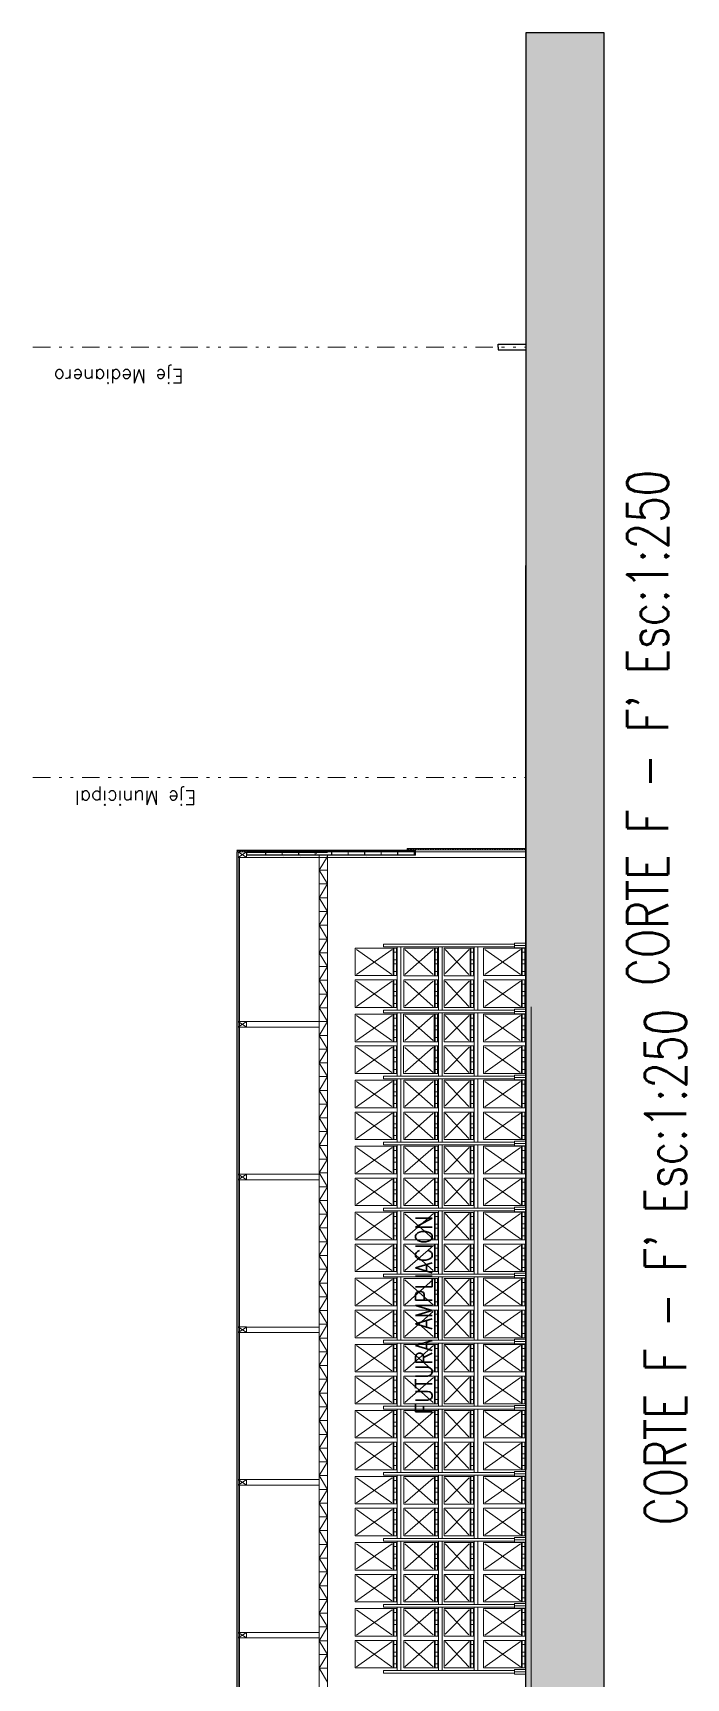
# Model space of a CAD drawing. Header units: millimetres. Extents: x 2828 to 3406, y 849 to 1266.
# Drawn here: x 3193.1 to 3216.8, y 1206.2 to 1266 of the extents above; entities that cross this region are included whole.
import ezdxf

# ---------------------------------------------------------------- set-up
doc = ezdxf.new("R2010")
doc.units = ezdxf.units.MM
doc.linetypes.add('DIVIDE2', pattern=[15.875, 6.35, -3.175, 0, -3.175, 0, -3.175])
for name, color, linetype, lineweight in [('0.05', 64, 'Continuous', 5), ('0.10', 161, 'Continuous', 9), ('0.20', 4, 'Continuous', 15), ('0.30', 1, 'Continuous', 25), ('corte equipamiento', 152, 'Continuous', 13), ('EQUIPAMIENTO', 4, 'Continuous', 15), ('gral texto', 70, 'Continuous', 5), ('hatch color', 26, 'Continuous', 13), ('LM', 3, 'DIVIDE2', 9)]:
    doc.layers.add(name, color=color, linetype=linetype, lineweight=lineweight)
doc.layers.add('equipa auxiliar', color=7, linetype='Continuous', lineweight=13, true_color=0x878787)
doc.styles.add('1.500', font='technic_.ttf', dxfattribs={"height": 1.5})
doc.styles.add('100', font='romans.shx', dxfattribs={"width": 0.75, "height": 0.2})
doc.styles.add('500', font='romans.shx', dxfattribs={"width": 0.9, "height": 0.6})
pattern_1 = [(135, (36.550797, 11.40229), (-0.0449012806, -0.0449012806), [])]
pattern_2 = [(135, (36.550797, 11.40229), (-0.0449012806, -0.0449012806), [])]

# ---------------------------------------------------------------- blocks, each defined once
blk = doc.blocks.new('pack')
for p, q in [((1.078, 1.53), (0.078, 1.53)), ((0.078, 1.53), (0.078, 0)), ((0.115, 1.485), (1.033, 0.187)), ((1.033, 1.485), (0.119, 0.191)), ((1.078, 1.53), (1.078, 0)), ((1.078, 0.15), (0.078, 0.15)), ((1.078, 0.12), (0.078, 0.12)), ((1.078, 0.03), (0.078, 0.03)), ((1.078, 0), (0.078, 0)), ((0.228, 0.12), (0.228, 0.03)), ((0.504, 0.12), (0.504, 0.03)), ((0.654, 0.12), (0.654, 0.03)), ((0.928, 0.12), (0.928, 0.03))]:
    blk.add_line(p, q)
blk = doc.blocks.new('rack vista')
at = {"layer": 'EQUIPAMIENTO'}
for p, q in [((-324.499, 274.486), (-324.499, 279.254)), ((-324.499, 279.254), (-324.399, 279.254)), ((-324.399, 274.486), (-324.399, 279.254)), ((-322.099, 274.486), (-322.099, 279.254)), ((-322.099, 279.254), (-321.999, 279.254)), ((-321.999, 274.486), (-321.999, 279.254)), ((-322.099, 278.753), (-324.399, 278.753)), ((-322.099, 278.618), (-324.399, 278.618)), ((-323.305, 278.518), (-324.305, 278.518)), ((-324.305, 278.518), (-324.305, 277.253)), ((-323.355, 278.477), (-324.264, 277.445)), ((-324.262, 278.479), (-323.35, 277.441)), ((-323.305, 278.518), (-323.305, 277.253)), ((-322.15, 278.518), (-323.15, 278.518)), ((-323.15, 278.518), (-323.15, 277.253)), ((-322.199, 278.477), (-323.108, 277.445)), ((-323.106, 278.479), (-322.194, 277.441)), ((-322.15, 278.518), (-322.15, 277.253)), ((-322.099, 277.253), (-324.399, 277.253)), ((-322.099, 277.118), (-324.399, 277.118)), ((-323.305, 277.403), (-324.305, 277.403)), ((-323.305, 277.373), (-324.305, 277.373)), ((-323.305, 277.283), (-324.305, 277.283)), ((-323.305, 277.253), (-324.305, 277.253)), ((-323.305, 277.051), (-324.305, 277.051)), ((-324.305, 277.051), (-324.305, 275.953)), ((-324.305, 277.051), (-323.305, 277.051)), ((-323.35, 277.013), (-324.264, 276.145)), ((-324.231, 277.013), (-323.35, 276.141)), ((-324.155, 277.373), (-324.155, 277.283)), ((-323.88, 277.373), (-323.88, 277.283)), ((-323.73, 277.373), (-323.73, 277.283)), ((-323.455, 277.373), (-323.455, 277.283)), ((-323.305, 277.051), (-323.305, 275.953)), ((-322.15, 277.403), (-323.15, 277.403)), ((-322.15, 277.373), (-323.15, 277.373)), ((-322.15, 277.283), (-323.15, 277.283)), ((-322.15, 277.051), (-323.15, 277.051)), ((-323.15, 277.051), (-323.15, 275.953)), ((-323.15, 277.051), (-322.15, 277.051)), ((-322.146, 277.253), (-323.146, 277.253)), ((-322.194, 277.013), (-323.108, 276.145)), ((-323.075, 277.013), (-322.194, 276.141)), ((-323, 277.373), (-323, 277.283)), ((-322.724, 277.373), (-322.724, 277.283)), ((-322.574, 277.373), (-322.574, 277.283)), ((-322.3, 277.373), (-322.3, 277.283)), ((-322.15, 277.051), (-322.15, 275.953)), ((-322.099, 275.953), (-324.399, 275.953)), ((-322.099, 275.818), (-324.399, 275.818)), ((-323.305, 276.103), (-324.305, 276.103)), ((-323.305, 276.073), (-324.305, 276.073)), ((-323.305, 275.983), (-324.305, 275.983)), ((-323.305, 275.953), (-324.305, 275.953)), ((-324.155, 276.073), (-324.155, 275.983)), ((-323.88, 276.073), (-323.88, 275.983)), ((-323.73, 276.073), (-323.73, 275.983)), ((-323.455, 276.073), (-323.455, 275.983)), ((-322.15, 276.103), (-323.15, 276.103)), ((-322.15, 276.073), (-323.15, 276.073)), ((-322.15, 275.983), (-323.15, 275.983)), ((-322.15, 275.953), (-323.15, 275.953)), ((-323, 276.073), (-323, 275.983)), ((-322.724, 276.073), (-322.724, 275.983)), ((-322.574, 276.073), (-322.574, 275.983)), ((-322.3, 276.073), (-322.3, 275.983)), ((-324.534, 274.486), (-324.534, 274.086)), ((-324.534, 274.486), (-324.365, 274.486)), ((-324.449, 274.086), (-324.449, 274.486)), ((-324.365, 274.486), (-324.365, 274.086)), ((-322.134, 274.486), (-322.134, 274.086)), ((-321.965, 274.486), (-322.134, 274.486)), ((-322.049, 274.086), (-322.049, 274.486)), ((-321.965, 274.486), (-321.965, 274.086))]:
    blk.add_line(p, q, dxfattribs=at)
for p in [(-324.383, 278.753), (-323.226, 278.753), (-324.383, 274.086), (-323.226, 274.086)]:
    blk.add_blockref('pack', p, dxfattribs=at)

msp = doc.modelspace()

# ---------------------------------------------------------------- hatches: boundary and pattern name
at = {"layer": '0.05'}
h = msp.add_hatch(dxfattribs=at)
h.set_pattern_fill('ANSI31', color=256, scale=0.02, angle=90)
h.set_pattern_definition(pattern_1)
h.paths.add_polyline_path([(3206.978, 1236.3), (3200.482, 1236.3), (3200.482, 1236.25), (3206.978, 1236.25)])
h = msp.add_hatch(dxfattribs=at)
h.set_pattern_fill('ANSI31', color=256, scale=0.02, angle=90)
h.set_pattern_definition(pattern_2)
h.paths.add_polyline_path([(3206.978, 1236.3), (3200.482, 1236.3), (3200.482, 1236.25), (3206.978, 1236.25)])
h = msp.add_hatch(dxfattribs=at)
h.set_pattern_fill('ANSI31', color=256, scale=0.02, angle=90)
h.set_pattern_definition(pattern_1)
h.paths.add_polyline_path([(3210.978, 1236.37), (3206.678, 1236.37), (3206.678, 1236.32), (3210.978, 1236.32)])
h = msp.add_hatch(dxfattribs=at)
h.set_pattern_fill('ANSI31', color=256, scale=0.02, angle=90)
h.set_pattern_definition(pattern_2)
h.paths.add_polyline_path([(3210.978, 1236.37), (3206.678, 1236.37), (3206.678, 1236.32), (3210.978, 1236.32)])
at = {"layer": 'hatch color', "true_color": 0x696969}
h = msp.add_hatch(dxfattribs=at)
h.set_pattern_fill('EARTH', color=251, scale=0.07, angle=315, style=0)
h.set_pattern_definition([(45, (2696.8556, 1340.46823), (9e-16, 0.62861793), [0.4445, -0.4445]), (45, (2696.73773, 1340.5861), (9e-16, 0.62861793), [0.4445, -0.4445]), (45, (2696.61986, 1340.70396), (9e-16, 0.62861793), [0.4445, -0.4445]), (135, (2696.61986, 1340.78254), (-0.62861793, 9e-16), [0.4445, -0.4445]), (135, (2696.73773, 1340.9004), (-0.62861793, 9e-16), [0.4445, -0.4445]), (135, (2696.8556, 1341.01827), (-0.62861793, 9e-16), [0.4445, -0.4445])])
h.paths.add_polyline_path([(3211.186, 1050.39), (3213.837, 1050.39), (3213.837, 1266.01), (3210.986, 1266.01), (3210.986, 1086.403), (3211.186, 1086.403)])

# ---------------------------------------------------------------- linework, layer by layer
at = {"layer": '0.05'}
for p, q in [((3200.483, 1236.25), (3200.483, 1086.658, 101.167)), ((3200.483, 1236.25), (3200.483, 1086.658, 101.167)), ((3200.533, 1236.25, -101.167), (3200.533, 1086.658, 101.167)), ((3200.533, 1236.25, -101.167), (3200.533, 1086.658, 101.167)), ((3200.836, 1236.049, -101.167), (3200.535, 1236.25, -101.167)), ((3200.836, 1236.049, -101.167), (3200.535, 1236.25, -101.167)), ((3200.535, 1236.05, -101.167), (3200.836, 1236.249, -101.167)), ((3200.535, 1236.05, -101.167), (3200.836, 1236.249, -101.167)), ((3204.121, 1236.247, -202.333), (3204.11, 1236.248, -202.333)), ((3204.121, 1236.247, -202.333), (3204.11, 1236.248, -202.333)), ((3206.678, 1236.37, -101.167), (3210.978, 1236.37, -101.167)), ((3206.678, 1236.37, -101.167), (3210.978, 1236.37, -101.167)), ((3200.836, 1229.883, 115.018), (3200.535, 1230.084, 115.018)), ((3200.836, 1229.883, 115.018), (3200.535, 1230.084, 115.018)), ((3200.535, 1229.884, 115.018), (3200.836, 1230.083, 115.018)), ((3200.535, 1229.884, 115.018), (3200.836, 1230.083, 115.018)), ((3200.535, 1224.336, 9.234), (3200.836, 1224.536, 9.234)), ((3200.836, 1224.336, 9.234), (3200.535, 1224.536, 9.234)), ((3200.535, 1224.336, 9.234), (3200.836, 1224.536, 9.234)), ((3200.836, 1224.336, 9.234), (3200.535, 1224.536, 9.234)), ((3200.836, 1218.783, 110.401), (3200.535, 1218.984, 110.401)), ((3200.836, 1218.783, 110.401), (3200.535, 1218.984, 110.401)), ((3200.535, 1218.784, 110.401), (3200.836, 1218.983, 110.401)), ((3200.535, 1218.784, 110.401), (3200.836, 1218.983, 110.401)), ((3200.535, 1213.236, 4.617), (3200.836, 1213.436, 4.617)), ((3200.836, 1213.236, 4.617), (3200.535, 1213.436, 4.617)), ((3200.535, 1213.236, 4.617), (3200.836, 1213.436, 4.617)), ((3200.836, 1213.236, 4.617), (3200.535, 1213.436, 4.617)), ((3200.836, 1207.683, 105.784), (3200.535, 1207.884, 105.784)), ((3200.836, 1207.683, 105.784), (3200.535, 1207.884, 105.784)), ((3200.535, 1207.684, 105.784), (3200.836, 1207.883, 105.784)), ((3200.535, 1207.684, 105.784), (3200.836, 1207.883, 105.784))]:
    msp.add_line(p, q, dxfattribs=at)
at = {"layer": '0.05', "color": 8, "true_color": 0x7d7d7d}
for p, q in [((3200.836, 1236.224, -101.014), (3203.779, 1236.225)), ((3200.836, 1236.224, -101.014), (3203.779, 1236.225)), ((3200.836, 1236.049, -101.167), (3210.983, 1236.049)), ((3200.836, 1236.049, -101.167), (3210.983, 1236.049)), ((3206.983, 1236.249, -101.167), (3210.983, 1236.249, -101.167)), ((3206.983, 1236.249, -101.167), (3210.983, 1236.249, -101.167)), ((3200.836, 1230.083, 115.018), (3203.481, 1230.083, 115.018)), ((3200.836, 1230.083, 115.018), (3203.481, 1230.083, 115.018)), ((3200.836, 1229.883, 115.018), (3203.481, 1229.883, 115.018)), ((3200.836, 1229.883, 115.018), (3203.481, 1229.883, 115.018)), ((3200.836, 1224.536, 9.234), (3203.481, 1224.536, 9.234)), ((3200.836, 1224.536, 9.234), (3203.481, 1224.536, 9.234)), ((3200.836, 1224.336, 9.234), (3203.481, 1224.336, 9.234)), ((3200.836, 1224.336, 9.234), (3203.481, 1224.336, 9.234)), ((3200.836, 1218.983, 110.401), (3203.481, 1218.983, 110.401)), ((3200.836, 1218.983, 110.401), (3203.481, 1218.983, 110.401)), ((3200.836, 1218.783, 110.401), (3203.481, 1218.783, 110.401)), ((3200.836, 1218.783, 110.401), (3203.481, 1218.783, 110.401)), ((3200.836, 1213.436, 4.617), (3203.481, 1213.436, 4.617)), ((3200.836, 1213.436, 4.617), (3203.481, 1213.436, 4.617)), ((3200.836, 1213.236, 4.617), (3203.481, 1213.236, 4.617)), ((3200.836, 1213.236, 4.617), (3203.481, 1213.236, 4.617)), ((3200.836, 1207.883, 105.784), (3203.481, 1207.883, 105.784)), ((3200.836, 1207.883, 105.784), (3203.481, 1207.883, 105.784)), ((3200.836, 1207.683, 105.784), (3203.481, 1207.683, 105.784)), ((3200.836, 1207.683, 105.784), (3203.481, 1207.683, 105.784))]:
    msp.add_line(p, q, dxfattribs=at)
at = {"layer": '0.10'}
for p, q in [((3200.586, 1196.784, 101.167), (3200.586, 1236.05, -101.167)), ((3200.586, 1196.784, 101.167), (3200.586, 1236.05, -101.167)), ((3203.481, 1235.582, 101.167), (3203.783, 1236.082, 101.167)), ((3203.481, 1235.582, 101.167), (3203.783, 1236.082, 101.167)), ((3206.678, 1236.37, -101.167), (3206.678, 1236.32, -101.167)), ((3206.678, 1236.37, -101.167), (3206.678, 1236.32, -101.167)), ((3206.678, 1236.32, -101.167), (3210.978, 1236.32, -101.167)), ((3206.678, 1236.32, -101.167), (3210.978, 1236.32, -101.167)), ((3210.978, 1236.37, -101.167), (3210.978, 1236.32, -101.167)), ((3210.978, 1236.37, -101.167), (3210.978, 1236.32, -101.167)), ((3203.481, 1235.582, 101.167), (3203.783, 1235.582, 101.167)), ((3203.783, 1235.082, 101.167), (3203.481, 1235.582, 101.167)), ((3203.481, 1235.582, 101.167), (3203.783, 1235.582, 101.167)), ((3203.783, 1235.082, 101.167), (3203.481, 1235.582, 101.167)), ((3203.481, 1235.082, 101.167), (3203.783, 1235.082, 101.167)), ((3203.481, 1234.582, 101.167), (3203.783, 1235.082, 101.167)), ((3203.481, 1235.082, 101.167), (3203.783, 1235.082, 101.167)), ((3203.481, 1234.582, 101.167), (3203.783, 1235.082, 101.167)), ((3203.481, 1234.582, 101.167), (3203.783, 1234.582, 101.167)), ((3203.783, 1234.082, 101.167), (3203.481, 1234.582, 101.167)), ((3203.481, 1234.582, 101.167), (3203.783, 1234.582, 101.167)), ((3203.783, 1234.082, 101.167), (3203.481, 1234.582, 101.167)), ((3203.481, 1234.082, 101.167), (3203.783, 1234.082, 101.167)), ((3203.481, 1233.582, 101.167), (3203.783, 1234.082, 101.167)), ((3203.481, 1234.082, 101.167), (3203.783, 1234.082, 101.167)), ((3203.481, 1233.582, 101.167), (3203.783, 1234.082, 101.167)), ((3203.783, 1233.082, 101.167), (3203.481, 1233.582, 101.167)), ((3203.481, 1233.582, 101.167), (3203.783, 1233.582, 101.167)), ((3203.783, 1233.082, 101.167), (3203.481, 1233.582, 101.167)), ((3203.481, 1233.582, 101.167), (3203.783, 1233.582, 101.167)), ((3203.481, 1233.082, 101.167), (3203.783, 1233.082, 101.167)), ((3203.481, 1232.582, 101.167), (3203.783, 1233.082, 101.167)), ((3203.481, 1233.082, 101.167), (3203.783, 1233.082, 101.167)), ((3203.481, 1232.582, 101.167), (3203.783, 1233.082, 101.167)), ((3203.481, 1232.582, 101.167), (3203.783, 1232.582, 101.167)), ((3203.783, 1232.082, 101.167), (3203.481, 1232.582, 101.167)), ((3203.481, 1232.582, 101.167), (3203.783, 1232.582, 101.167)), ((3203.783, 1232.082, 101.167), (3203.481, 1232.582, 101.167)), ((3203.481, 1232.082, 101.167), (3203.783, 1232.082, 101.167)), ((3203.481, 1231.582, 101.167), (3203.783, 1232.082, 101.167)), ((3203.481, 1232.082, 101.167), (3203.783, 1232.082, 101.167)), ((3203.481, 1231.582, 101.167), (3203.783, 1232.082, 101.167)), ((3203.481, 1231.582, 101.167), (3203.783, 1231.582, 101.167)), ((3203.783, 1231.082, 101.167), (3203.481, 1231.582, 101.167)), ((3203.481, 1231.582, 101.167), (3203.783, 1231.582, 101.167)), ((3203.783, 1231.082, 101.167), (3203.481, 1231.582, 101.167)), ((3203.481, 1231.082, 101.167), (3203.783, 1231.082, 101.167)), ((3203.481, 1230.582, 101.167), (3203.783, 1231.082, 101.167)), ((3203.481, 1231.082, 101.167), (3203.783, 1231.082, 101.167)), ((3203.481, 1230.582, 101.167), (3203.783, 1231.082, 101.167)), ((3203.481, 1230.582, 101.167), (3203.783, 1230.582, 101.167)), ((3203.783, 1230.082, 101.167), (3203.481, 1230.582, 101.167)), ((3203.481, 1230.582, 101.167), (3203.783, 1230.582, 101.167)), ((3203.783, 1230.082, 101.167), (3203.481, 1230.582, 101.167)), ((3203.481, 1230.082, 101.167), (3203.783, 1230.082, 101.167)), ((3203.481, 1229.582, 101.167), (3203.783, 1230.082, 101.167)), ((3203.481, 1230.082, 101.167), (3203.783, 1230.082, 101.167)), ((3203.481, 1229.582, 101.167), (3203.783, 1230.082, 101.167)), ((3203.783, 1229.082, 101.167), (3203.481, 1229.582, 101.167)), ((3203.481, 1229.582, 101.167), (3203.783, 1229.582, 101.167)), ((3203.783, 1229.082, 101.167), (3203.481, 1229.582, 101.167)), ((3203.481, 1229.582, 101.167), (3203.783, 1229.582, 101.167)), ((3203.481, 1229.082, 101.167), (3203.783, 1229.082, 101.167)), ((3203.481, 1228.582, 101.167), (3203.783, 1229.082, 101.167)), ((3203.481, 1229.082, 101.167), (3203.783, 1229.082, 101.167)), ((3203.481, 1228.582, 101.167), (3203.783, 1229.082, 101.167)), ((3203.481, 1228.582, 101.167), (3203.783, 1228.582, 101.167)), ((3203.783, 1228.082, 101.167), (3203.481, 1228.582, 101.167)), ((3203.481, 1228.582, 101.167), (3203.783, 1228.582, 101.167)), ((3203.783, 1228.082, 101.167), (3203.481, 1228.582, 101.167)), ((3203.481, 1228.082, 101.167), (3203.783, 1228.082, 101.167)), ((3203.481, 1227.582, 101.167), (3203.783, 1228.082, 101.167)), ((3203.481, 1228.082, 101.167), (3203.783, 1228.082, 101.167)), ((3203.481, 1227.582, 101.167), (3203.783, 1228.082, 101.167)), ((3203.481, 1227.582, 101.167), (3203.783, 1227.582, 101.167)), ((3203.783, 1227.082, 101.167), (3203.481, 1227.582, 101.167)), ((3203.481, 1227.582, 101.167), (3203.783, 1227.582, 101.167)), ((3203.783, 1227.082, 101.167), (3203.481, 1227.582, 101.167)), ((3203.481, 1227.082, 101.167), (3203.783, 1227.082, 101.167)), ((3203.481, 1226.582, 101.167), (3203.783, 1227.082, 101.167)), ((3203.481, 1227.082, 101.167), (3203.783, 1227.082, 101.167)), ((3203.481, 1226.582, 101.167), (3203.783, 1227.082, 101.167)), ((3203.481, 1226.582, 101.167), (3203.783, 1226.582, 101.167)), ((3203.783, 1226.082, 101.167), (3203.481, 1226.582, 101.167)), ((3203.481, 1226.582, 101.167), (3203.783, 1226.582, 101.167)), ((3203.783, 1226.082, 101.167), (3203.481, 1226.582, 101.167)), ((3203.481, 1226.082, 101.167), (3203.783, 1226.082, 101.167)), ((3203.481, 1225.582, 101.167), (3203.783, 1226.082, 101.167)), ((3203.481, 1226.082, 101.167), (3203.783, 1226.082, 101.167)), ((3203.481, 1225.582, 101.167), (3203.783, 1226.082, 101.167)), ((3203.783, 1225.082, 101.167), (3203.481, 1225.582, 101.167)), ((3203.481, 1225.582, 101.167), (3203.783, 1225.582, 101.167)), ((3203.783, 1225.082, 101.167), (3203.481, 1225.582, 101.167)), ((3203.481, 1225.582, 101.167), (3203.783, 1225.582, 101.167)), ((3203.481, 1225.082, 101.167), (3203.783, 1225.082, 101.167)), ((3203.481, 1224.582, 101.167), (3203.783, 1225.082, 101.167)), ((3203.481, 1225.082, 101.167), (3203.783, 1225.082, 101.167)), ((3203.481, 1224.582, 101.167), (3203.783, 1225.082, 101.167)), ((3203.481, 1224.582, 101.167), (3203.783, 1224.582, 101.167)), ((3203.783, 1224.082, 101.167), (3203.481, 1224.582, 101.167)), ((3203.481, 1224.582, 101.167), (3203.783, 1224.582, 101.167)), ((3203.783, 1224.082, 101.167), (3203.481, 1224.582, 101.167)), ((3203.481, 1224.082, 101.167), (3203.783, 1224.082, 101.167)), ((3203.481, 1223.582, 101.167), (3203.783, 1224.082, 101.167)), ((3203.481, 1224.082, 101.167), (3203.783, 1224.082, 101.167)), ((3203.481, 1223.582, 101.167), (3203.783, 1224.082, 101.167)), ((3203.481, 1223.582, 101.167), (3203.783, 1223.582, 101.167)), ((3203.783, 1223.082, 101.167), (3203.481, 1223.582, 101.167)), ((3203.481, 1223.582, 101.167), (3203.783, 1223.582, 101.167)), ((3203.783, 1223.082, 101.167), (3203.481, 1223.582, 101.167)), ((3203.481, 1223.082, 101.167), (3203.783, 1223.082, 101.167)), ((3203.481, 1222.582, 101.167), (3203.783, 1223.082, 101.167)), ((3203.481, 1223.082, 101.167), (3203.783, 1223.082, 101.167)), ((3203.481, 1222.582, 101.167), (3203.783, 1223.082, 101.167)), ((3203.481, 1222.582, 101.167), (3203.783, 1222.582, 101.167)), ((3203.783, 1222.082, 101.167), (3203.481, 1222.582, 101.167)), ((3203.481, 1222.582, 101.167), (3203.783, 1222.582, 101.167)), ((3203.783, 1222.082, 101.167), (3203.481, 1222.582, 101.167)), ((3203.481, 1222.082, 101.167), (3203.783, 1222.082, 101.167)), ((3203.481, 1221.582, 101.167), (3203.783, 1222.082, 101.167)), ((3203.481, 1222.082, 101.167), (3203.783, 1222.082, 101.167)), ((3203.481, 1221.582, 101.167), (3203.783, 1222.082, 101.167)), ((3203.783, 1221.082, 101.167), (3203.481, 1221.582, 101.167)), ((3203.481, 1221.582, 101.167), (3203.783, 1221.582, 101.167)), ((3203.783, 1221.082, 101.167), (3203.481, 1221.582, 101.167)), ((3203.481, 1221.582, 101.167), (3203.783, 1221.582, 101.167)), ((3203.481, 1221.082, 101.167), (3203.783, 1221.082, 101.167)), ((3203.481, 1220.582, 101.167), (3203.783, 1221.082, 101.167)), ((3203.481, 1221.082, 101.167), (3203.783, 1221.082, 101.167)), ((3203.481, 1220.582, 101.167), (3203.783, 1221.082, 101.167)), ((3203.481, 1220.582, 101.167), (3203.783, 1220.582, 101.167)), ((3203.783, 1220.082, 101.167), (3203.481, 1220.582, 101.167)), ((3203.481, 1220.582, 101.167), (3203.783, 1220.582, 101.167)), ((3203.783, 1220.082, 101.167), (3203.481, 1220.582, 101.167)), ((3203.481, 1220.082, 101.167), (3203.783, 1220.082, 101.167)), ((3203.481, 1219.582, 101.167), (3203.783, 1220.082, 101.167)), ((3203.481, 1220.082, 101.167), (3203.783, 1220.082, 101.167)), ((3203.481, 1219.582, 101.167), (3203.783, 1220.082, 101.167)), ((3203.481, 1219.582, 101.167), (3203.783, 1219.582, 101.167)), ((3203.783, 1219.082, 101.167), (3203.481, 1219.582, 101.167)), ((3203.481, 1219.582, 101.167), (3203.783, 1219.582, 101.167)), ((3203.783, 1219.082, 101.167), (3203.481, 1219.582, 101.167)), ((3203.481, 1219.082, 101.167), (3203.783, 1219.082, 101.167)), ((3203.481, 1218.582, 101.167), (3203.783, 1219.082, 101.167)), ((3203.481, 1219.082, 101.167), (3203.783, 1219.082, 101.167)), ((3203.481, 1218.582, 101.167), (3203.783, 1219.082, 101.167)), ((3203.481, 1218.582, 101.167), (3203.783, 1218.582, 101.167)), ((3203.783, 1218.082, 101.167), (3203.481, 1218.582, 101.167)), ((3203.481, 1218.582, 101.167), (3203.783, 1218.582, 101.167)), ((3203.783, 1218.082, 101.167), (3203.481, 1218.582, 101.167)), ((3203.481, 1218.082, 101.167), (3203.783, 1218.082, 101.167)), ((3203.481, 1217.582, 101.167), (3203.783, 1218.082, 101.167)), ((3203.481, 1218.082, 101.167), (3203.783, 1218.082, 101.167)), ((3203.481, 1217.582, 101.167), (3203.783, 1218.082, 101.167)), ((3203.783, 1217.082, 101.167), (3203.481, 1217.582, 101.167)), ((3203.481, 1217.582, 101.167), (3203.783, 1217.582, 101.167)), ((3203.783, 1217.082, 101.167), (3203.481, 1217.582, 101.167)), ((3203.481, 1217.582, 101.167), (3203.783, 1217.582, 101.167)), ((3203.481, 1217.082, 101.167), (3203.783, 1217.082, 101.167)), ((3203.481, 1216.582, 101.167), (3203.783, 1217.082, 101.167)), ((3203.481, 1217.082, 101.167), (3203.783, 1217.082, 101.167)), ((3203.481, 1216.582, 101.167), (3203.783, 1217.082, 101.167)), ((3203.481, 1216.582, 101.167), (3203.783, 1216.582, 101.167)), ((3203.783, 1216.082, 101.167), (3203.481, 1216.582, 101.167)), ((3203.481, 1216.582, 101.167), (3203.783, 1216.582, 101.167)), ((3203.783, 1216.082, 101.167), (3203.481, 1216.582, 101.167)), ((3203.481, 1216.082, 101.167), (3203.783, 1216.082, 101.167)), ((3203.481, 1215.582, 101.167), (3203.783, 1216.082, 101.167)), ((3203.481, 1216.082, 101.167), (3203.783, 1216.082, 101.167)), ((3203.481, 1215.582, 101.167), (3203.783, 1216.082, 101.167)), ((3203.481, 1215.582, 101.167), (3203.783, 1215.582, 101.167)), ((3203.783, 1215.082, 101.167), (3203.481, 1215.582, 101.167)), ((3203.481, 1215.582, 101.167), (3203.783, 1215.582, 101.167)), ((3203.783, 1215.082, 101.167), (3203.481, 1215.582, 101.167)), ((3203.481, 1215.082, 101.167), (3203.783, 1215.082, 101.167)), ((3203.481, 1214.582, 101.167), (3203.783, 1215.082, 101.167)), ((3203.481, 1215.082, 101.167), (3203.783, 1215.082, 101.167)), ((3203.481, 1214.582, 101.167), (3203.783, 1215.082, 101.167)), ((3203.481, 1214.582, 101.167), (3203.783, 1214.582, 101.167)), ((3203.783, 1214.082, 101.167), (3203.481, 1214.582, 101.167)), ((3203.481, 1214.582, 101.167), (3203.783, 1214.582, 101.167)), ((3203.783, 1214.082, 101.167), (3203.481, 1214.582, 101.167)), ((3203.481, 1214.082, 101.167), (3203.783, 1214.082, 101.167)), ((3203.481, 1213.582, 101.167), (3203.783, 1214.082, 101.167)), ((3203.481, 1214.082, 101.167), (3203.783, 1214.082, 101.167)), ((3203.481, 1213.582, 101.167), (3203.783, 1214.082, 101.167)), ((3203.783, 1213.082, 101.167), (3203.481, 1213.582, 101.167)), ((3203.481, 1213.582, 101.167), (3203.783, 1213.582, 101.167)), ((3203.783, 1213.082, 101.167), (3203.481, 1213.582, 101.167)), ((3203.481, 1213.582, 101.167), (3203.783, 1213.582, 101.167)), ((3203.481, 1213.082, 101.167), (3203.783, 1213.082, 101.167)), ((3203.481, 1212.582, 101.167), (3203.783, 1213.082, 101.167)), ((3203.481, 1213.082, 101.167), (3203.783, 1213.082, 101.167)), ((3203.481, 1212.582, 101.167), (3203.783, 1213.082, 101.167)), ((3203.481, 1212.582, 101.167), (3203.783, 1212.582, 101.167)), ((3203.783, 1212.082, 101.167), (3203.481, 1212.582, 101.167)), ((3203.481, 1212.582, 101.167), (3203.783, 1212.582, 101.167)), ((3203.783, 1212.082, 101.167), (3203.481, 1212.582, 101.167)), ((3203.481, 1212.082, 101.167), (3203.783, 1212.082, 101.167)), ((3203.481, 1211.582, 101.167), (3203.783, 1212.082, 101.167)), ((3203.481, 1212.082, 101.167), (3203.783, 1212.082, 101.167)), ((3203.481, 1211.582, 101.167), (3203.783, 1212.082, 101.167)), ((3203.481, 1211.582, 101.167), (3203.783, 1211.582, 101.167)), ((3203.783, 1211.082, 101.167), (3203.481, 1211.582, 101.167)), ((3203.481, 1211.582, 101.167), (3203.783, 1211.582, 101.167)), ((3203.783, 1211.082, 101.167), (3203.481, 1211.582, 101.167)), ((3203.481, 1211.082, 101.167), (3203.783, 1211.082, 101.167)), ((3203.481, 1210.582, 101.167), (3203.783, 1211.082, 101.167)), ((3203.481, 1211.082, 101.167), (3203.783, 1211.082, 101.167)), ((3203.481, 1210.582, 101.167), (3203.783, 1211.082, 101.167)), ((3203.481, 1210.582, 101.167), (3203.783, 1210.582, 101.167)), ((3203.783, 1210.082, 101.167), (3203.481, 1210.582, 101.167)), ((3203.481, 1210.582, 101.167), (3203.783, 1210.582, 101.167)), ((3203.783, 1210.082, 101.167), (3203.481, 1210.582, 101.167)), ((3203.481, 1210.082, 101.167), (3203.783, 1210.082, 101.167)), ((3203.481, 1209.582, 101.167), (3203.783, 1210.082, 101.167)), ((3203.481, 1210.082, 101.167), (3203.783, 1210.082, 101.167)), ((3203.481, 1209.582, 101.167), (3203.783, 1210.082, 101.167)), ((3203.783, 1209.082, 101.167), (3203.481, 1209.582, 101.167)), ((3203.481, 1209.582, 101.167), (3203.783, 1209.582, 101.167)), ((3203.783, 1209.082, 101.167), (3203.481, 1209.582, 101.167)), ((3203.481, 1209.582, 101.167), (3203.783, 1209.582, 101.167)), ((3203.481, 1209.082, 101.167), (3203.783, 1209.082, 101.167)), ((3203.481, 1208.582, 101.167), (3203.783, 1209.082, 101.167)), ((3203.481, 1209.082, 101.167), (3203.783, 1209.082, 101.167)), ((3203.481, 1208.582, 101.167), (3203.783, 1209.082, 101.167)), ((3203.481, 1208.582, 101.167), (3203.783, 1208.582, 101.167)), ((3203.783, 1208.082, 101.167), (3203.481, 1208.582, 101.167)), ((3203.481, 1208.582, 101.167), (3203.783, 1208.582, 101.167)), ((3203.783, 1208.082, 101.167), (3203.481, 1208.582, 101.167)), ((3203.481, 1208.082, 101.167), (3203.783, 1208.082, 101.167)), ((3203.481, 1207.582, 101.167), (3203.783, 1208.082, 101.167)), ((3203.481, 1208.082, 101.167), (3203.783, 1208.082, 101.167)), ((3203.481, 1207.582, 101.167), (3203.783, 1208.082, 101.167)), ((3203.481, 1207.582, 101.167), (3203.783, 1207.582, 101.167)), ((3203.783, 1207.082, 101.167), (3203.481, 1207.582, 101.167)), ((3203.481, 1207.582, 101.167), (3203.783, 1207.582, 101.167)), ((3203.783, 1207.082, 101.167), (3203.481, 1207.582, 101.167)), ((3203.481, 1207.082, 101.167), (3203.783, 1207.082, 101.167)), ((3203.481, 1206.582, 101.167), (3203.783, 1207.082, 101.167)), ((3203.481, 1207.082, 101.167), (3203.783, 1207.082, 101.167)), ((3203.481, 1206.582, 101.167), (3203.783, 1207.082, 101.167)), ((3203.481, 1206.582, 101.167), (3203.783, 1206.582, 101.167)), ((3203.783, 1206.082, 101.167), (3203.481, 1206.582, 101.167)), ((3203.481, 1206.582, 101.167), (3203.783, 1206.582, 101.167)), ((3203.783, 1206.082, 101.167), (3203.481, 1206.582, 101.167))]:
    msp.add_line(p, q, dxfattribs=at)
at = {"layer": '0.10', "color": 251, "true_color": 0x696969}
for p, q in [((3203.481, 1236.13, -101.167), (3203.481, 1086.658, 101.167)), ((3203.481, 1236.13, -101.167), (3203.481, 1086.658, 101.167)), ((3203.783, 1236.13, -101.167), (3203.783, 1086.658, 101.167)), ((3203.783, 1236.13, -101.167), (3203.783, 1086.658, 101.167)), ((3211.183, 1230.619, 101.167), (3211.183, 1070.121, 101.167)), ((3211.183, 1230.619, 101.167), (3211.183, 1070.121, 101.167))]:
    msp.add_line(p, q, dxfattribs=at)
at = {"layer": '0.10'}
for points, elevation in [([(3200.533, 1236.05), (3200.533, 1236.25), (3200.836, 1236.25), (3200.836, 1236.05), (3200.535, 1236.05)], -101.167), ([(3200.533, 1236.05), (3200.533, 1236.25), (3200.836, 1236.25), (3200.836, 1236.05), (3200.535, 1236.05)], -101.167), ([(3200.533, 1229.884), (3200.533, 1230.084), (3200.836, 1230.084), (3200.836, 1229.884), (3200.535, 1229.884)], 115.018), ([(3200.533, 1229.884), (3200.533, 1230.084), (3200.836, 1230.084), (3200.836, 1229.884), (3200.535, 1229.884)], 115.018), ([(3200.533, 1224.336), (3200.533, 1224.536), (3200.836, 1224.536), (3200.836, 1224.336), (3200.535, 1224.336)], 9.234), ([(3200.533, 1224.336), (3200.533, 1224.536), (3200.836, 1224.536), (3200.836, 1224.336), (3200.535, 1224.336)], 9.234), ([(3200.533, 1218.784), (3200.533, 1218.984), (3200.836, 1218.984), (3200.836, 1218.784), (3200.535, 1218.784)], 110.401), ([(3200.533, 1218.784), (3200.533, 1218.984), (3200.836, 1218.984), (3200.836, 1218.784), (3200.535, 1218.784)], 110.401), ([(3200.533, 1213.236), (3200.533, 1213.436), (3200.836, 1213.436), (3200.836, 1213.236), (3200.535, 1213.236)], 4.617), ([(3200.533, 1213.236), (3200.533, 1213.436), (3200.836, 1213.436), (3200.836, 1213.236), (3200.535, 1213.236)], 4.617), ([(3200.533, 1207.684), (3200.533, 1207.884), (3200.836, 1207.884), (3200.836, 1207.684), (3200.535, 1207.684)], 105.784), ([(3200.533, 1207.684), (3200.533, 1207.884), (3200.836, 1207.884), (3200.836, 1207.684), (3200.535, 1207.684)], 105.784)]:
    msp.add_lwpolyline(points, dxfattribs=dict(at, elevation=elevation))
at = {"layer": '0.10', "const_width": 0.01, "elevation": -101.167}
msp.add_lwpolyline([(3203.341, 1236.297), (3203.441, 1236.297)], dxfattribs=at)
msp.add_lwpolyline([(3203.341, 1236.297), (3203.441, 1236.297)], dxfattribs=at)
at = {"layer": '0.20'}
for p, q in [((3200.886, 1236.249, -101.167), (3200.886, 1236.244, -101.167)), ((3200.886, 1236.249, -101.167), (3200.886, 1236.244, -101.167)), ((3200.886, 1236.134, -101.167), (3200.886, 1236.129, -101.167)), ((3200.886, 1236.134, -101.167), (3200.886, 1236.129, -101.167)), ((3201.579, 1236.25, -101.167), (3201.579, 1236.245, -101.167)), ((3201.579, 1236.25, -101.167), (3201.579, 1236.245, -101.167)), ((3201.579, 1236.135, -101.167), (3201.579, 1236.13, -101.167)), ((3201.579, 1236.135, -101.167), (3201.579, 1236.13, -101.167)), ((3202.179, 1236.25, -101.167), (3202.179, 1236.245, -101.167)), ((3202.179, 1236.25, -101.167), (3202.179, 1236.245, -101.167)), ((3202.183, 1236.084, -101.167), (3202.183, 1236.079, -101.167)), ((3202.183, 1236.084, -101.167), (3202.183, 1236.079, -101.167)), ((3202.779, 1236.25, -101.167), (3202.779, 1236.245, -101.167)), ((3202.779, 1236.25, -101.167), (3202.779, 1236.245, -101.167)), ((3202.783, 1236.084, -101.167), (3202.783, 1236.079, -101.167)), ((3202.783, 1236.084, -101.167), (3202.783, 1236.079, -101.167)), ((3203.383, 1236.199, -101.167), (3203.383, 1236.194, -101.167)), ((3203.383, 1236.199, -101.167), (3203.383, 1236.194, -101.167)), ((3203.733, 1236.084, -101.167), (3203.733, 1236.079, -101.167)), ((3203.733, 1236.084, -101.167), (3203.733, 1236.079, -101.167)), ((3203.979, 1236.25, -101.167), (3203.979, 1236.245, -101.167)), ((3203.979, 1236.25, -101.167), (3203.979, 1236.245, -101.167)), ((3203.979, 1236.135, -101.167), (3203.979, 1236.13, -101.167)), ((3203.979, 1236.135, -101.167), (3203.979, 1236.13, -101.167)), ((3204.579, 1236.25, -101.167), (3204.579, 1236.245, -101.167)), ((3204.579, 1236.25, -101.167), (3204.579, 1236.245, -101.167)), ((3204.579, 1236.135, -101.167), (3204.579, 1236.13, -101.167)), ((3204.579, 1236.135, -101.167), (3204.579, 1236.13, -101.167)), ((3205.179, 1236.25, -101.167), (3205.179, 1236.245, -101.167)), ((3205.179, 1236.25, -101.167), (3205.179, 1236.245, -101.167)), ((3205.183, 1236.084, -101.167), (3205.183, 1236.079, -101.167)), ((3205.183, 1236.084, -101.167), (3205.183, 1236.079, -101.167)), ((3205.779, 1236.25, -101.167), (3205.779, 1236.245, -101.167)), ((3205.779, 1236.25, -101.167), (3205.779, 1236.245, -101.167)), ((3205.779, 1236.135, -101.167), (3205.779, 1236.13, -101.167)), ((3205.779, 1236.135, -101.167), (3205.779, 1236.13, -101.167)), ((3206.379, 1236.25, -101.167), (3206.379, 1236.245, -101.167)), ((3206.379, 1236.25, -101.167), (3206.379, 1236.245, -101.167)), ((3206.379, 1236.135, -101.167), (3206.379, 1236.13, -101.167)), ((3206.379, 1236.135, -101.167), (3206.379, 1236.13, -101.167)), ((3206.979, 1236.25, -101.167), (3206.979, 1236.245, -101.167)), ((3206.979, 1236.25, -101.167), (3206.979, 1236.245, -101.167)), ((3206.979, 1236.135, -101.167), (3206.979, 1236.13, -101.167)), ((3206.979, 1236.135, -101.167), (3206.979, 1236.13, -101.167))]:
    msp.add_line(p, q, dxfattribs=at)
at = {"layer": '0.20', "const_width": 0.005, "elevation": -101.167}
msp.add_lwpolyline([(3200.57, 1236.301), (3200.483, 1236.301), (3200.483, 1236.187), (3200.483, 1236.187)], dxfattribs=at)
msp.add_lwpolyline([(3200.57, 1236.301), (3200.483, 1236.301), (3200.483, 1236.187), (3200.483, 1236.187)], dxfattribs=at)
at = {"layer": '0.20', "elevation": -101.167}
for points in [[(3200.886, 1236.129), (3200.836, 1236.129), (3200.836, 1236.249), (3200.886, 1236.249)], [(3200.886, 1236.129), (3200.836, 1236.129), (3200.836, 1236.249), (3200.886, 1236.249)], [(3200.886, 1236.134), (3200.841, 1236.134), (3200.841, 1236.244), (3200.886, 1236.244)], [(3200.886, 1236.134), (3200.841, 1236.134), (3200.841, 1236.244), (3200.886, 1236.244)], [(3201.579, 1236.13), (3201.529, 1236.13), (3201.529, 1236.25), (3201.579, 1236.25)], [(3201.579, 1236.13), (3201.529, 1236.13), (3201.529, 1236.25), (3201.579, 1236.25)], [(3201.579, 1236.135), (3201.534, 1236.135), (3201.534, 1236.245), (3201.579, 1236.245)], [(3201.579, 1236.135), (3201.534, 1236.135), (3201.534, 1236.245), (3201.579, 1236.245)], [(3202.179, 1236.13), (3202.129, 1236.13), (3202.129, 1236.25), (3202.179, 1236.25)], [(3202.179, 1236.13), (3202.129, 1236.13), (3202.129, 1236.25), (3202.179, 1236.25)], [(3202.179, 1236.135), (3202.134, 1236.135), (3202.134, 1236.245), (3202.179, 1236.245)], [(3202.179, 1236.135), (3202.134, 1236.135), (3202.134, 1236.245), (3202.179, 1236.245)], [(3202.779, 1236.13), (3202.729, 1236.13), (3202.729, 1236.25), (3202.779, 1236.25)], [(3202.779, 1236.13), (3202.729, 1236.13), (3202.729, 1236.25), (3202.779, 1236.25)], [(3202.779, 1236.135), (3202.734, 1236.135), (3202.734, 1236.245), (3202.779, 1236.245)], [(3202.779, 1236.135), (3202.734, 1236.135), (3202.734, 1236.245), (3202.779, 1236.245)], [(3203.379, 1236.13), (3203.329, 1236.13), (3203.329, 1236.25), (3203.379, 1236.25)], [(3203.379, 1236.13), (3203.329, 1236.13), (3203.329, 1236.25), (3203.379, 1236.25)], [(3203.379, 1236.135), (3203.334, 1236.135), (3203.334, 1236.245), (3203.379, 1236.245)], [(3203.379, 1236.135), (3203.334, 1236.135), (3203.334, 1236.245), (3203.379, 1236.245)], [(3203.979, 1236.13), (3203.929, 1236.13), (3203.929, 1236.25), (3203.979, 1236.25)], [(3203.979, 1236.13), (3203.929, 1236.13), (3203.929, 1236.25), (3203.979, 1236.25)], [(3203.979, 1236.135), (3203.934, 1236.135), (3203.934, 1236.245), (3203.979, 1236.245)], [(3203.979, 1236.135), (3203.934, 1236.135), (3203.934, 1236.245), (3203.979, 1236.245)], [(3204.579, 1236.13), (3204.529, 1236.13), (3204.529, 1236.25), (3204.579, 1236.25)], [(3204.579, 1236.13), (3204.529, 1236.13), (3204.529, 1236.25), (3204.579, 1236.25)], [(3204.579, 1236.135), (3204.534, 1236.135), (3204.534, 1236.245), (3204.579, 1236.245)], [(3204.579, 1236.135), (3204.534, 1236.135), (3204.534, 1236.245), (3204.579, 1236.245)], [(3205.179, 1236.13), (3205.129, 1236.13), (3205.129, 1236.25), (3205.179, 1236.25)], [(3205.179, 1236.13), (3205.129, 1236.13), (3205.129, 1236.25), (3205.179, 1236.25)], [(3205.179, 1236.135), (3205.134, 1236.135), (3205.134, 1236.245), (3205.179, 1236.245)], [(3205.179, 1236.135), (3205.134, 1236.135), (3205.134, 1236.245), (3205.179, 1236.245)], [(3205.779, 1236.13), (3205.729, 1236.13), (3205.729, 1236.25), (3205.779, 1236.25)], [(3205.779, 1236.13), (3205.729, 1236.13), (3205.729, 1236.25), (3205.779, 1236.25)], [(3205.779, 1236.135), (3205.734, 1236.135), (3205.734, 1236.245), (3205.779, 1236.245)], [(3205.779, 1236.135), (3205.734, 1236.135), (3205.734, 1236.245), (3205.779, 1236.245)], [(3206.379, 1236.13), (3206.329, 1236.13), (3206.329, 1236.25), (3206.379, 1236.25)], [(3206.379, 1236.13), (3206.329, 1236.13), (3206.329, 1236.25), (3206.379, 1236.25)], [(3206.379, 1236.135), (3206.334, 1236.135), (3206.334, 1236.245), (3206.379, 1236.245)], [(3206.379, 1236.135), (3206.334, 1236.135), (3206.334, 1236.245), (3206.379, 1236.245)], [(3206.979, 1236.13), (3206.929, 1236.13), (3206.929, 1236.25), (3206.979, 1236.25)], [(3206.979, 1236.13), (3206.929, 1236.13), (3206.929, 1236.25), (3206.979, 1236.25)], [(3206.979, 1236.135), (3206.934, 1236.135), (3206.934, 1236.245), (3206.979, 1236.245)], [(3206.979, 1236.135), (3206.934, 1236.135), (3206.934, 1236.245), (3206.979, 1236.245)]]:
    msp.add_lwpolyline(points, dxfattribs=at)
at = {"layer": '0.20', "ltscale": 0.025, "elevation": -202.333}
msp.add_lwpolyline([(3204.112, 1236.301), (3204.121, 1236.301, -0.414214), (3204.123, 1236.299), (3204.123, 1236.249, -0.414214), (3204.121, 1236.247), (3204.006, 1236.247, -0.414214), (3204.004, 1236.249), (3204.004, 1236.299, -0.414214), (3204.006, 1236.301), (3204.015, 1236.301), (3204.015, 1236.3), (3204.006, 1236.3, 0.414214), (3204.005, 1236.299), (3204.005, 1236.249, 0.414214), (3204.006, 1236.248), (3204.121, 1236.248, 0.414214), (3204.122, 1236.249), (3204.122, 1236.299, 0.414214), (3204.121, 1236.3), (3204.112, 1236.3), (3204.112, 1236.301)], format="xyb", dxfattribs=at)
msp.add_lwpolyline([(3204.112, 1236.301), (3204.121, 1236.301, -0.414214), (3204.123, 1236.299), (3204.123, 1236.249, -0.414214), (3204.121, 1236.247), (3204.006, 1236.247, -0.414214), (3204.004, 1236.249), (3204.004, 1236.299, -0.414214), (3204.006, 1236.301), (3204.015, 1236.301), (3204.015, 1236.3), (3204.006, 1236.3, 0.414214), (3204.005, 1236.299), (3204.005, 1236.249, 0.414214), (3204.006, 1236.248), (3204.121, 1236.248, 0.414214), (3204.122, 1236.249), (3204.122, 1236.299, 0.414214), (3204.121, 1236.3), (3204.112, 1236.3), (3204.112, 1236.301)], format="xyb", dxfattribs=at)
at = {"layer": '0.30'}
for p, q in [((3209.988, 1254.595, 101.167), (3209.988, 1254.695, 101.167)), ((3209.988, 1254.695, 101.167), (3210.988, 1254.695, 101.167)), ((3209.988, 1254.595, 101.167), (3209.988, 1254.695, 101.167)), ((3209.988, 1254.695, 101.167), (3210.988, 1254.695, 101.167)), ((3209.988, 1254.595, 101.167), (3209.988, 1254.495, 101.167)), ((3209.988, 1254.595, 101.167), (3209.988, 1254.495, 101.167)), ((3209.988, 1254.495, 101.167), (3210.988, 1254.495, 101.167)), ((3209.988, 1254.495, 101.167), (3210.988, 1254.495, 101.167)), ((3206.978, 1236.3, -101.167), (3200.483, 1236.301, -101.167)), ((3206.978, 1236.3, -101.167), (3200.483, 1236.301, -101.167)), ((3200.533, 1236.25, -101.167), (3200.483, 1236.25)), ((3200.533, 1236.25, -101.167), (3200.483, 1236.25)), ((3206.978, 1236.25, -101.167), (3200.836, 1236.25, -101.167)), ((3206.978, 1236.25, -101.167), (3200.836, 1236.25, -101.167)), ((3206.978, 1236.13, -101.167), (3200.836, 1236.13, -101.167)), ((3206.978, 1236.13, -101.167), (3200.836, 1236.13, -101.167)), ((3206.978, 1236.13, -101.167), (3206.978, 1236.3, -101.167)), ((3206.978, 1236.13, -101.167), (3206.978, 1236.3, -101.167))]:
    msp.add_line(p, q, dxfattribs=at)
at = {"layer": '0.30', "elevation": 101.167}
msp.add_lwpolyline([(3210.986, 1050.39), (3213.837, 1050.39), (3213.837, 1266.01), (3210.986, 1266.01), (3210.986, 1213.8)], dxfattribs=at)
msp.add_lwpolyline([(3210.986, 1050.39), (3213.837, 1050.39), (3213.837, 1266.01), (3210.986, 1266.01), (3210.986, 1213.8)], dxfattribs=at)
at = {"layer": '0.30'}
msp.add_lwpolyline([(3210.983, 1246.656), (3210.983, 1086.403)], dxfattribs=at)
at = {"layer": 'LM', "ltscale": 0.1}
for p, q in [((3193.069, 1254.595, 101.167), (3210.983, 1254.595, 101.167)), ((3193.069, 1254.595, 101.167), (3210.983, 1254.595, 101.167)), ((3193.069, 1238.949, 101.167), (3210.983, 1238.949, 101.167)), ((3193.069, 1238.949, 101.167), (3210.983, 1238.949, 101.167))]:
    msp.add_line(p, q, dxfattribs=at)

# ---------------------------------------------------------------- block references
at = {"layer": 'equipa auxiliar', "rotation": 89.99999999999993}
for p in [(3485.067, 1554.9, -1112.833), (3485.066, 1552.5, -1011.667), (3485.067, 1550.1, -910.5), (3485.068, 1547.7, -809.333), (3485.068, 1545.3, -708.167), (3485.067, 1542.9, -607), (3485.068, 1540.5, -505.833), (3485.068, 1538.1, -404.667), (3485.068, 1535.7, -303.5), (3485.067, 1533.3, -202.333), (3485.068, 1530.9, -101.167)]:
    msp.add_blockref('rack vista', p, dxfattribs=at)

# ---------------------------------------------------------------- texts
at = {"layer": 'corte equipamiento', "insert": (3215.317, 1211.784, 101.167), "char_height": 1.5, "attachment_point": 1, "rotation": 90, "style": '100'}
msp.add_mtext_dynamic_manual_height_columns("CORTE F - F' Esc:1:250", width=27.3651, gutter_width=12.5, heights=[0], dxfattribs=at)
at = {"layer": 'gral texto', "attachment_point": 1}
for s, width, gutter_width, insert, char_height, rotation, style in [('{\\Fromans|c0;Eje Medianero}', 53.27532, 10, (3198.541, 1253.281, 101.167), 0.5, 180, '1.500'), ('{\\Fromans|c0;Eje Medianero}', 53.27532, 10, (3198.541, 1253.281, 101.167), 0.5, 180, '1.500'), ("CORTE F - F' Esc:1:250", 27.3651, 12.5, (3214.669, 1231.378, 101.167), 1.5, 90, '100'), ('{\\Fromans|c0;Eje Municipal}', 53.27532, 10, (3199.003, 1237.962, 101.167), 0.5, 180, '1.500'), ('{\\Fromans|c0;Eje Municipal}', 53.27532, 10, (3199.003, 1237.962, 101.167), 0.5, 180, '1.500'), ('FUTURA AMPLIACION', 50.70215, 12.5, (3206.983, 1215.811, -321.602), 0.6, 90, '500')]:
    msp.add_mtext_dynamic_manual_height_columns(s, width=width, gutter_width=gutter_width, heights=[0], dxfattribs=dict(at, insert=insert, char_height=char_height, rotation=rotation, style=style))

doc.saveas('drawing.dxf')
